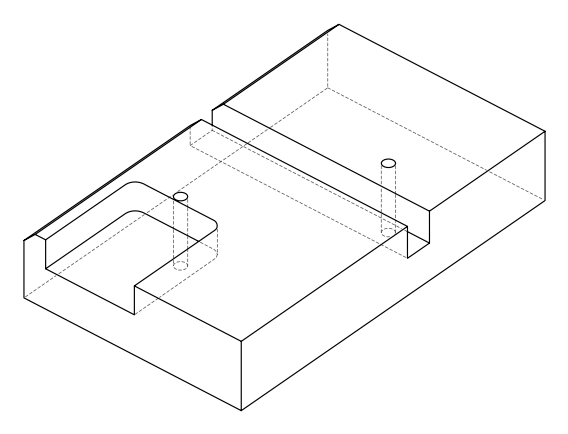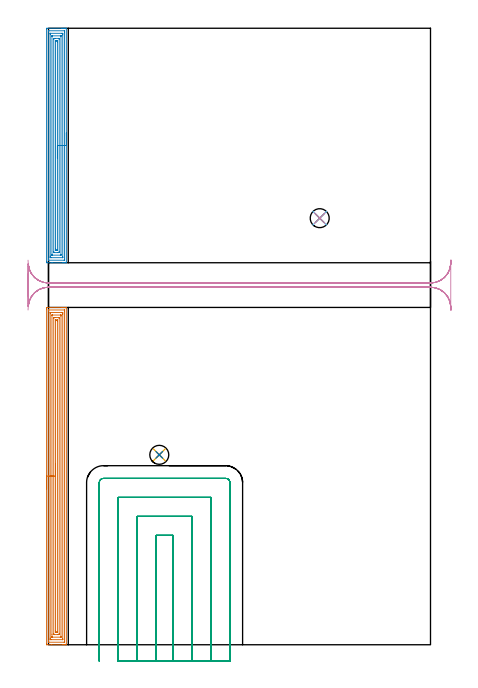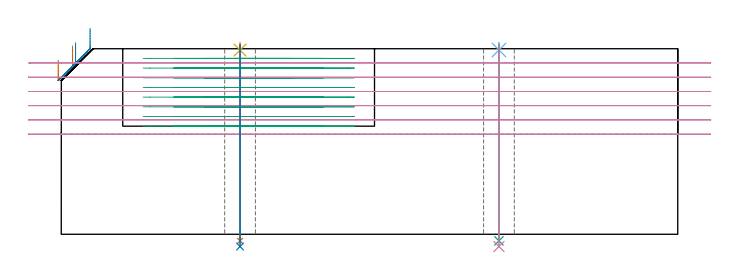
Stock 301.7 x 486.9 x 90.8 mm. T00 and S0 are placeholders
(PLAN: 10 operations, 7 tool changes, 58.1 min)
(1 AREA_MILL | FG_CHAMFER_SURFACE | UGT0205_001 | 13.05 min | 33299 mm3)
(2 AREA_MILL_1 | FG_CHAMFER_SURFACE_1 | UGT0205_001 | 9.15 min | 23430 mm3)
(3 MILL_SLOT | SLOT_PARTIAL_RECTANGULAR | UGT0201_094 | Follow Part, ap 5, ae 75% | 25.3 min | 657361 mm3)
(4 MILL_RECTANGULAR_SLOT | SLOT_RECTANGULAR | UGT0201_004 | Follow Part, ap 8, ae 75% | 8.97 min | 443490 mm3)
(5 SPOT_DRILL | STEP1HOLE | NXT0321_9005460120000 | 0.03 min | 18 mm3)
(6 SPOT_DRILL_1 | STEP1HOLE_1 | NXT0321_9005460120000 | 0.03 min | 60 mm3)
(7 DRILL_THROUGH_HOLE_INTO_CENTER | STEP1HOLE | NXT0301_065 | 0.39 min | 6261 mm3)
(8 DRILL_TO_ENLARGE_THROUGH_HOLE | STEP1HOLE | UGT0301_041 | 0.4 min | 9686 mm3)
(9 DRILL_THROUGH_HOLE_INTO_CENTER_1 | STEP1HOLE_1 | NXT0301_065 | 0.39 min | 6200 mm3)
(10 DRILL_TO_ENLARGE_THROUGH_HOLE_1 | STEP1HOLE_1 | UGT0301_041 | 0.4 min | 9747 mm3)
(TOOL UGT0205_001 | Chamfer Mill 20 x 3 x 45 deg. | D20 FL50 Z2)
(TOOL UGT0201_094 | End mill 20 mm | D20 FL38 Z4)
(TOOL UGT0201_004 | End Mill 32 mm | D32 FL53 Z6)
(TOOL NXT0321_9005460120000 | NC Spot Drill, 142deg, 12mm, Carbide, Uncoated | D12 PA142 FL30 Z2)
(TOOL NXT0301_065 | Carbide Drill 9.4mm [860.1-0940-075A1-MM 2214] | D9.4 PA140 FL98 Z2)
(TOOL UGT0301_041 | Twist Drill 15 mm | D15 PA118 FL114 Z2)
(OP 1 AREA_MILL)
G17 G21 G94 G90
T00 M6
G54
G17 G0 G90 X-1.5 Y123.2 S1061 M3
G43 Z100.8 H0
Z85.2
G94 G1 Y123.238 Z84.328 F250.
Y123.352 Z83.464
Y123.541 Z82.612
Y123.803 Z81.78
Y124.137 Z80.974
Y124.54 Z80.2
Y125.008 Z79.464
Y125.54 Z78.772
Y126.129 Z78.129
Y126.772 Z77.54
Y127.464 Z77.009
Y128.2 Z76.54
Y128.974 Z76.137
Y129.78 Z75.803
Y130.612 Z75.541
Y131.463 Z75.352
Y132.328 Z75.238
Y133.2 Z75.2
Y265.265
X-1.499 Y265.789 Z75.201
X-1.496 Y266.154 Z75.202
X-1.493 Y266.39 Z75.205
X-1.138 Y266.4 Z75.559
X10.514 Z87.209
X11.113 Z87.807
X11.665 Z88.362
X11.988 Z88.684
X12.54 Z89.236
X12.863 Z89.558
X13.833 Z90.533
X13.969 Y266.397 Z90.661
X14.098 Y266.39 Z90.789
X14.1 Y266.235 Z90.8
Y0.165
X14.098 Y0.01 Z90.789
X13.969 Y0.003 Z90.662
X13.833 Y0. Z90.533
X13.508 Z90.207
X12.863 Z89.558
X11.665 Z88.362
X11.113 Z87.807
X2.5 Z79.198
X-1.138 Z75.559
X-1.418 Y0.004 Z75.279
X-1.492 Y0.01 Z75.205
X-1.499 Y0.086 Z75.199
X-1.5 Y0.611 Z75.2
Y133.2
X-0.086 Z76.614
X-0.085 Y263.822 Z76.615
X-0.083 Y264.003 Z76.617
X-0.079 Y264.358 Z76.621
X-0.074 Y264.39 Z76.626
X-0.01 Y264.394 Z76.69
X0.094 Y264.398 Z76.794
X0.224 Y264.4 Z76.924
X12.475 Y264.399 Z89.175
X12.63 Y264.394 Z89.33
X12.659 Y264.39 Z89.359
X12.679 Y264.384 Z89.379
X12.68 Y264.35 Z89.38
X12.684 Y264.186 Z89.384
X12.685 Y264.003 Z89.385
X12.686 Y263.291 Z89.386
X12.685 Y2.578 Z89.385
X12.684 Y2.397 Z89.384
X12.679 Y2.042 Z89.379
X12.673 Y2.01 Z89.373
X12.61 Y2.006 Z89.31
X12.506 Y2.002 Z89.206
X12.376 Y2. Z89.076
X0.125 Y2.001 Z76.825
X-0.03 Y2.006 Z76.67
X-0.059 Y2.01 Z76.641
X-0.079 Y2.016 Z76.621
X-0.08 Y2.05 Z76.62
X-0.084 Y2.214 Z76.616
X-0.085 Y2.397 Z76.615
X-0.086 Y3.109 Z76.614
Y133.2
X1.328 Z78.028
X1.329 Y261.486 Z78.029
X1.332 Y262.217 Z78.032
X1.335 Y262.373 Z78.035
X1.337 Y262.39 Z78.037
X1.354 Y262.393 Z78.054
X1.398 Y262.397 Z78.098
X1.487 Y262.399 Z78.187
X10.238 Y262.4 Z86.938
X10.938 Y262.396 Z87.638
X11.113 Y262.39 Z87.813
X11.265 Y262.37 Z87.965
X11.268 Y262.217 Z87.968
X11.27 Y262.057 Z87.97
X11.271 Y261.325 Z87.971
X11.272 Y261.163 Z87.972
X11.271 Y4.914 Z87.971
X11.268 Y4.182 Z87.968
X11.265 Y4.027 Z87.965
X11.263 Y4.01 Z87.963
X11.246 Y4.007 Z87.946
X11.202 Y4.003 Z87.902
X11.113 Y4.001 Z87.813
X2.362 Y4. Z79.062
X1.662 Y4.004 Z78.362
X1.487 Y4.01 Z78.187
X1.335 Y4.03 Z78.035
X1.332 Y4.182 Z78.032
X1.33 Y4.343 Z78.03
X1.329 Y5.075 Z78.029
X1.328 Y5.237 Z78.028
Y133.2
X2.743 Z79.443
Y260.043
X2.745 Y260.212 Z79.445
X2.748 Y260.346 Z79.448
X2.749 Y260.382 Z79.449
X2.764 Y260.39 Z79.464
X2.816 Y260.393 Z79.516
X3.237 Y260.4 Z79.937
X3.269 Z79.969
X9.394 Z86.094
X9.78 Y260.397 Z86.48
X9.827 Y260.394 Z86.527
X9.847 Y260.39 Z86.547
X9.851 Y260.379 Z86.551
X9.855 Y260.321 Z86.555
X9.856 Y260.265 Z86.556
X9.857 Y259.927 Z86.557
Y259.539
Y6.357
X9.855 Y6.188 Z86.555
X9.852 Y6.054 Z86.552
X9.851 Y6.018 Z86.551
X9.836 Y6.01 Z86.536
X9.784 Y6.008 Z86.484
X9.363 Y6. Z86.063
X9.331 Z86.031
X3.206 Z79.906
X2.821 Y6.003 Z79.521
X2.773 Y6.006 Z79.473
X2.753 Y6.01 Z79.453
X2.749 Y6.02 Z79.449
X2.745 Y6.079 Z79.445
X2.744 Y6.135 Z79.444
X2.743 Y8.259 Z79.443
Y133.2
X4.157 Z80.857
Y257.753
X4.161 Y258.177 Z80.861
X4.164 Y258.379 Z80.864
X4.363 Y258.391 Z81.063
X4.987 Y258.398 Z81.687
X5.229 Y258.4 Z81.929
X7.856 Y258.398 Z84.556
X8.335 Y258.39 Z85.035
X8.436 Y258.372 Z85.136
X8.443 Y257.753 Z85.143
Y8.647
X8.439 Y8.223 Z85.139
X8.436 Y8.021 Z85.136
X8.237 Y8.009 Z84.937
X7.613 Y8.002 Z84.313
X7.371 Y8. Z84.071
X4.745 Y8.002 Z81.445
X4.266 Y8.01 Z80.966
X4.164 Y8.028 Z80.864
X4.157 Y8.647 Z80.857
Y133.2
X5.571 Z82.271
X5.572 Y255.967 Z82.272
X5.573 Y256.263 Z82.273
X5.576 Y256.363 Z82.276
X5.578 Y256.39 Z82.278
X5.598 Y256.393 Z82.298
X5.651 Y256.396 Z82.351
X5.863 Y256.399 Z82.563
X6.314 Y256.4 Z83.014
X6.738 Y256.399 Z83.438
X6.879 Y256.397 Z83.579
X6.991 Y256.392 Z83.691
X7.021 Y256.39 Z83.721
X7.023 Y256.349 Z83.723
X7.026 Y256.265 Z83.726
X7.028 Y255.967 Z83.728
X7.029 Y255.67 Z83.729
X7.028 Y10.432 Z83.728
X7.027 Y10.137 Z83.727
X7.024 Y10.037 Z83.724
X7.022 Y10.01 Z83.722
X7.002 Y10.007 Z83.702
X6.949 Y10.004 Z83.649
X6.738 Y10.001 Z83.438
X6.286 Y10. Z82.986
X5.863 Y10.001 Z82.563
X5.721 Y10.003 Z82.421
X5.609 Y10.008 Z82.309
X5.579 Y10.01 Z82.279
X5.577 Y10.051 Z82.277
X5.574 Y10.135 Z82.274
X5.572 Y10.432 Z82.272
X5.571 Y10.73 Z82.271
Y133.2
Y134.072 Z82.309
Y134.936 Z82.423
Y135.788 Z82.612
Y136.62 Z82.874
Y137.426 Z83.208
Y138.2 Z83.611
Y138.936 Z84.08
Y139.628 Z84.611
Y140.271 Z85.2
Y140.86 Z85.843
Y141.391 Z86.535
Y141.86 Z87.271
Y142.263 Z88.045
Y142.597 Z88.851
Y142.859 Z89.683
Y143.048 Z90.535
Y143.162 Z91.4
Y143.2 Z92.271
G0 Z100.8
M5
M2
(OP 2 AREA_MILL_1)
G17 G21 G94 G90
T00 M6
G54
G17 G0 G90 X14.1 Y404.3 S1061 M3
G43 Z100.8 H0
G94 G1 Y404.262 Z99.928 F250.
Y404.148 Z99.063
Y403.959 Z98.212
Y403.697 Z97.38
Y403.363 Z96.574
Y402.96 Z95.8
Y402.491 Z95.064
Y401.96 Z94.372
Y401.371 Z93.729
Y400.728 Z93.14
Y400.036 Z92.608
Y399.3 Z92.14
Y398.526 Z91.737
Y397.72 Z91.403
Y396.888 Z91.141
Y396.036 Z90.952
Y395.172 Z90.838
Y394.3 Z90.8
Y301.867
X14.098 Y301.71 Z90.788
X13.966 Y301.702 Z90.658
X13.828 Y301.7 Z90.528
X13.52 Z90.219
X12.863 Z89.558
X11.66 Z88.356
X11.113 Z87.807
X2.8 Z79.497
X-1.138 Y301.701 Z75.559
X-1.493 Y301.71 Z75.205
X-1.498 Y301.947 Z75.201
X-1.5 Y302.314 Z75.2
Y302.683
Y486.286
X-1.498 Y486.653 Z75.201
X-1.493 Y486.89 Z75.205
X-1.138 Y486.9 Z75.559
X10.511 Z87.206
X11.113 Z87.807
X11.66 Z88.356
X11.988 Z88.684
X12.535 Z89.231
X12.863 Z89.558
X13.52 Z90.219
X13.828 Z90.528
X13.966 Y486.898 Z90.658
X14.098 Y486.89 Z90.788
X14.1 Y486.732 Z90.8
Y394.3
X12.686 Z89.386
X12.685 Y304.281 Z89.385
X12.684 Y304.1 Z89.384
X12.679 Y303.745 Z89.379
X12.678 Y303.71 Z89.378
X12.615 Y303.706 Z89.315
X12.511 Y303.702 Z89.211
X12.38 Y303.7 Z89.08
X0.128 Y303.701 Z76.828
X-0.03 Y303.706 Z76.67
X-0.059 Y303.71 Z76.641
X-0.079 Y303.717 Z76.621
X-0.08 Y303.751 Z76.62
X-0.084 Y303.918 Z76.616
X-0.085 Y304.1 Z76.615
X-0.086 Y304.812 Z76.614
X-0.085 Y484.319 Z76.615
X-0.084 Y484.5 Z76.616
X-0.079 Y484.855 Z76.621
X-0.078 Y484.89 Z76.622
X-0.015 Y484.894 Z76.685
X0.089 Y484.898 Z76.789
X0.22 Y484.9 Z76.92
X12.472 Y484.899 Z89.172
X12.63 Y484.894 Z89.33
X12.659 Y484.89 Z89.359
X12.679 Y484.883 Z89.379
X12.68 Y484.848 Z89.38
X12.684 Y484.682 Z89.384
X12.685 Y484.5 Z89.385
X12.686 Y483.788 Z89.386
Y394.3
X11.272 Z87.972
X11.271 Y306.618 Z87.971
X11.269 Y305.886 Z87.969
X11.267 Y305.729 Z87.967
X11.265 Y305.711 Z87.965
X11.249 Y305.707 Z87.949
X11.204 Y305.703 Z87.904
X11.113 Y305.701 Z87.813
X2.362 Y305.7 Z79.062
X1.666 Y305.704 Z78.366
X1.487 Y305.71 Z78.187
X1.335 Y305.733 Z78.035
X1.332 Y305.886 Z78.032
X1.33 Y306.047 Z78.03
X1.329 Y306.779 Z78.029
X1.328 Y306.941 Z78.028
X1.329 Y481.982 Z78.029
X1.331 Y482.714 Z78.031
X1.333 Y482.871 Z78.033
X1.335 Y482.889 Z78.035
X1.351 Y482.893 Z78.051
X1.396 Y482.897 Z78.096
X1.487 Y482.899 Z78.187
X10.238 Y482.9 Z86.938
X10.934 Y482.896 Z87.634
X11.113 Y482.89 Z87.813
X11.265 Y482.867 Z87.965
X11.268 Y482.714 Z87.968
X11.27 Y482.553 Z87.97
X11.271 Y481.821 Z87.971
X11.272 Y481.659 Z87.972
Y394.3
X9.857 Z86.557
Y308.061
X9.855 Y307.893 Z86.555
X9.852 Y307.758 Z86.552
X9.851 Y307.721 Z86.551
X9.838 Y307.71 Z86.538
X9.336 Y307.7 Z86.036
X3.21 Z79.91
X2.818 Y307.704 Z79.518
X2.77 Y307.707 Z79.47
X2.75 Y307.71 Z79.45
X2.748 Y307.723 Z79.448
X2.745 Y307.781 Z79.445
X2.743 Y307.837 Z79.443
Y480.539
X2.745 Y480.708 Z79.445
X2.748 Y480.842 Z79.448
X2.749 Y480.879 Z79.449
X2.762 Y480.89 Z79.462
X3.264 Y480.9 Z79.964
X9.39 Z86.09
X9.782 Y480.896 Z86.482
X9.83 Y480.893 Z86.53
X9.85 Y480.89 Z86.55
X9.852 Y480.877 Z86.552
X9.855 Y480.819 Z86.555
X9.857 Y480.763 Z86.557
Y394.3
X8.443 Z85.143
Y310.352
X8.439 Y309.928 Z85.139
X8.436 Y309.725 Z85.136
X8.242 Y309.709 Z84.942
X7.613 Y309.702 Z84.313
X7.376 Y309.7 Z84.076
X4.264 Z80.964
X4.215 Y309.702 Z80.915
X4.18 Y309.706 Z80.88
X4.164 Y309.71 Z80.864
X4.162 Y309.725 Z80.862
X4.159 Y309.918 Z80.859
X4.157 Y310.306 Z80.857
Y478.248
X4.161 Y478.672 Z80.861
X4.164 Y478.875 Z80.864
X4.358 Y478.891 Z81.058
X4.987 Y478.898 Z81.687
X5.224 Y478.9 Z81.924
X8.336 Z85.036
X8.385 Y478.898 Z85.085
X8.42 Y478.894 Z85.12
X8.436 Y478.89 Z85.136
X8.438 Y478.875 Z85.138
X8.441 Y478.682 Z85.141
X8.443 Y478.294 Z85.143
Y394.3
X7.029 Z83.729
X7.028 Y312.138 Z83.728
X7.027 Y311.842 Z83.727
X7.024 Y311.742 Z83.724
X7.022 Y311.714 Z83.722
X7.004 Y311.71 Z83.704
X6.952 Y311.706 Z83.652
X6.738 Y311.702 Z83.438
X6.291 Y311.7 Z82.991
X5.862 Y311.701 Z82.562
X5.72 Y311.704 Z82.42
X5.606 Y311.71 Z82.306
X5.578 Y311.712 Z82.278
X5.576 Y311.756 Z82.276
X5.574 Y311.84 Z82.274
X5.572 Y312.138 Z82.272
X5.571 Y312.435 Z82.271
X5.572 Y476.462 Z82.272
X5.573 Y476.758 Z82.273
X5.576 Y476.858 Z82.276
X5.578 Y476.886 Z82.278
X5.596 Y476.89 Z82.296
X5.648 Y476.894 Z82.348
X5.862 Y476.898 Z82.562
X6.309 Y476.9 Z83.009
X6.738 Y476.898 Z83.438
X6.88 Y476.896 Z83.58
X6.994 Y476.89 Z83.694
X7.022 Y476.887 Z83.722
X7.024 Y476.844 Z83.724
X7.026 Y476.76 Z83.726
X7.028 Y476.462 Z83.728
X7.029 Y476.165 Z83.729
Y394.3
Y393.428 Z83.767
Y392.563 Z83.881
Y391.712 Z84.07
Y390.88 Z84.332
Y390.074 Z84.666
Y389.3 Z85.069
Y388.564 Z85.537
Y387.872 Z86.068
Y387.229 Z86.658
Y386.64 Z87.301
Y386.108 Z87.993
Y385.64 Z88.729
Y385.237 Z89.503
Y384.903 Z90.309
Y384.641 Z91.141
Y384.452 Z91.992
Y384.338 Z92.857
Y384.3 Z93.729
G0 Z100.8
M5
M2
(OP 3 MILL_SLOT)
G17 G21 G94 G90
T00 M6
G54
G17 G0 G90 X98.3 Y-13. S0 M3
G43 Z100.8 H0
Z86.062
G94 G1 Y-10. F250.
Y86.4 F500.
X85.1
Y-10.
Y-13. F250.
X113.3
Y-10.
Y101.4 F500.
X70.1
Y-10.
Y-13. F250.
X128.3
Y-10.
Y116.4 F500.
X55.1
Y-10.
Y-13. F250.
X143.3
Y-10.
Y128. F500.
G3 X139.9 Y131.4 R3.4
G1 X43.5
G3 X40.1 Y128. R3.4
G1 Y-10.
Y-13. F250.
G0 X98.3 Z81.325
G1 Y-10.
Y86.4 F500.
X85.1
Y-10.
Y-13. F250.
X113.3
Y-10.
Y101.4 F500.
X70.1
Y-10.
Y-13. F250.
X128.3
Y-10.
Y116.4 F500.
X55.1
Y-10.
Y-13. F250.
X143.3
Y-10.
Y128. F500.
G3 X139.9 Y131.4 R3.4
G1 X43.5
G3 X40.1 Y128. R3.4
G1 Y-10.
Y-13. F250.
G0 X98.3 Z76.587
G1 Y-10.
Y86.4 F500.
X85.1
Y-10.
Y-13. F250.
X113.3
Y-10.
Y101.4 F500.
X70.1
Y-10.
Y-13. F250.
X128.3
Y-10.
Y116.4 F500.
X55.1
Y-10.
Y-13. F250.
X143.3
Y-10.
Y128. F500.
G3 X139.9 Y131.4 R3.4
G1 X43.5
G3 X40.1 Y128. R3.4
G1 Y-10.
Y-13. F250.
G0 X98.3 Z71.85
G1 Y-10.
Y86.4 F500.
X85.1
Y-10.
Y-13. F250.
X113.3
Y-10.
Y101.4 F500.
X70.1
Y-10.
Y-13. F250.
X128.3
Y-10.
Y116.4 F500.
X55.1
Y-10.
Y-13. F250.
X143.3
Y-10.
Y128. F500.
G3 X139.9 Y131.4 R3.4
G1 X43.5
G3 X40.1 Y128. R3.4
G1 Y-10.
Y-13. F250.
G0 X98.3 Z67.112
G1 Y-10.
Y86.4 F500.
X85.1
Y-10.
Y-13. F250.
X113.3
Y-10.
Y101.4 F500.
X70.1
Y-10.
Y-13. F250.
X128.3
Y-10.
Y116.4 F500.
X55.1
Y-10.
Y-13. F250.
X143.3
Y-10.
Y128. F500.
G3 X139.9 Y131.4 R3.4
G1 X43.5
G3 X40.1 Y128. R3.4
G1 Y-10.
Y-13. F250.
G0 X98.3 Z62.375
G1 Y-10.
Y86.4 F500.
X85.1
Y-10.
Y-13. F250.
X113.3
Y-10.
Y101.4 F500.
X70.1
Y-10.
Y-13. F250.
X128.3
Y-10.
Y116.4 F500.
X55.1
Y-10.
Y-13. F250.
X143.3
Y-10.
Y128. F500.
G3 X139.9 Y131.4 R3.4
G1 X43.5
G3 X40.1 Y128. R3.4
G1 Y-10.
Y-13. F250.
G0 X98.3 Z57.637
G1 Y-10.
Y86.4 F500.
X85.1
Y-10.
Y-13. F250.
X113.3
Y-10.
Y101.4 F500.
X70.1
Y-10.
Y-13. F250.
X128.3
Y-10.
Y116.4 F500.
X55.1
Y-10.
Y-13. F250.
X143.3
Y-10.
Y128. F500.
G3 X139.9 Y131.4 R3.4
G1 X43.5
G3 X40.1 Y128. R3.4
G1 Y-10.
Y-13. F250.
G0 X98.3 Z52.9
G1 Y-10.
Y86.4 F500.
X85.1
Y-10.
Y-13. F250.
X113.3
Y-10.
Y101.4 F500.
X70.1
Y-10.
Y-13. F250.
X128.3
Y-10.
Y116.4 F500.
X55.1
Y-10.
Y-13. F250.
X143.3
Y-10.
Y128. F500.
G3 X139.9 Y131.4 R3.4
G1 X43.5
G3 X40.1 Y128. R3.4
G1 Y-10.
Y-13. F250.
G0 Z100.8
M5
M2
(OP 4 MILL_RECTANGULAR_SLOT)
G17 G21 G94 G90
T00 M6
G54
G17 G0 G90 X317.854 Y303.715 S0 M3
G43 Z100.8 H0
Z83.833
G94 G1 X317.67 Y300.72 F250.
G2 X301.7 Y285.7 R16. F500.
G1 X0.
G2 X-15.195 Y296.69 R16.
G1 X-15.224 Y296.699
G3 X-16. Y291.776 R16.
G1 Y291.675
Y276.324
G3 X-15.224 Y271.401 R16.
G1 X-15.195 Y271.411
G2 X0. Y282.4 R16.
G1 X301.7
G2 X317.67 Y267.38 R16.
G1 X317.854 Y264.385 F250.
G0 Y303.715 Z76.867
G1 X317.67 Y300.72
G2 X301.7 Y285.7 R16. F500.
G1 X0.
G2 X-15.92 Y300.104 R16.
G1 X-15.95 Y300.106
G3 X-16. Y298.844 R16.
G1 Y269.298
G3 X-15.948 Y268.012 R16.
G1 X-15.918 Y268.014
G2 X0. Y282.4 R16.
G1 X301.7
G2 X317.67 Y267.38 R16.
G1 X317.854 Y264.385 F250.
G0 Y303.715 Z69.9
G1 X317.67 Y300.72
G2 X301.7 Y285.7 R16. F500.
G1 X0.
G2 X-15.97 Y300.721 R16.
G1 X-16.
Y267.379
X-15.97
G2 X0. Y282.4 R16.
G1 X301.7
G2 X317.67 Y267.38 R16.
G1 X317.854 Y264.385 F250.
G0 Y303.715 Z62.933
G1 X317.67 Y300.72
G2 X301.7 Y285.7 R16. F500.
G1 X0.
G2 X-15.97 Y300.721 R16.
G1 X-16.
Y267.379
X-15.97
G2 X0. Y282.4 R16.
G1 X301.7
G2 X317.67 Y267.38 R16.
G1 X317.854 Y264.385 F250.
G0 Y303.715 Z55.967
G1 X317.67 Y300.72
G2 X301.7 Y285.7 R16. F500.
G1 X0.
G2 X-15.97 Y300.721 R16.
G1 X-16.
Y267.379
X-15.97
G2 X0. Y282.4 R16.
G1 X301.7
G2 X317.67 Y267.38 R16.
G1 X317.854 Y264.385 F250.
G0 Z100.8
X-16.154
Z49.
G1 X-15.97 Y267.379
G2 X0. Y282.4 R16. F500.
G1 X301.7
G2 X317.67 Y267.38 R16.
G1 X317.7
Y300.72
X317.67
G2 X301.7 Y285.7 R16.
G1 X0.
G2 X-15.97 Y300.721 R16.
G1 X-16.154 Y303.715 F250.
G0 Z100.8
M5
M2
(OP 5 SPOT_DRILL)
G17 G21 G94 G90
T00 M6
G54
G17 G0 G90 X87.5 Y150. S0 M3
G43 Z100.8 H0
G94 G81 G98 Z90.154 F250. R93.8
G80
M5
M2
(OP 6 SPOT_DRILL_1)
G17 G21 G94 G90
T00 M6
G54
G17 G0 G90 X214.2 Y336.9 S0 M3
G43 Z100.8 H0
G94 G81 G98 Z90.154 F250. R93.8
G80
M5
M2
(OP 7 DRILL_THROUGH_HOLE_INTO_CENTER)
G17 G21 G94 G90
T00 M6
G54
G17 G0 G90 X87.5 Y150. S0 M3
G43 Z100.8 H1
G94 G73 G98 Z-3.211 F250. Q8.546 R92.8
G80
M5
M2
(OP 8 DRILL_TO_ENLARGE_THROUGH_HOLE)
G17 G21 G94 G90
T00 M6
G54
G17 G0 G90 X87.5 Y150. S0 M3
G43 Z100.8 H0
G94 G73 G98 Z-6.006 F250. Q13.829 R92.8
G80
M5
M2
(OP 9 DRILL_THROUGH_HOLE_INTO_CENTER_1)
G17 G21 G94 G90
T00 M6
G54
G17 G0 G90 X214.2 Y336.9 S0 M3
G43 Z100.8 H1
G94 G73 G98 Z-3.211 F250. Q8.546 R92.8
G80
M5
M2
(OP 10 DRILL_TO_ENLARGE_THROUGH_HOLE_1)
G17 G21 G94 G90
T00 M6
G54
G17 G0 G90 X214.2 Y336.9 S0 M3
G43 Z100.8 H0
G94 G73 G98 Z-6.006 F250. Q13.829 R92.8
G80
M5
M2
